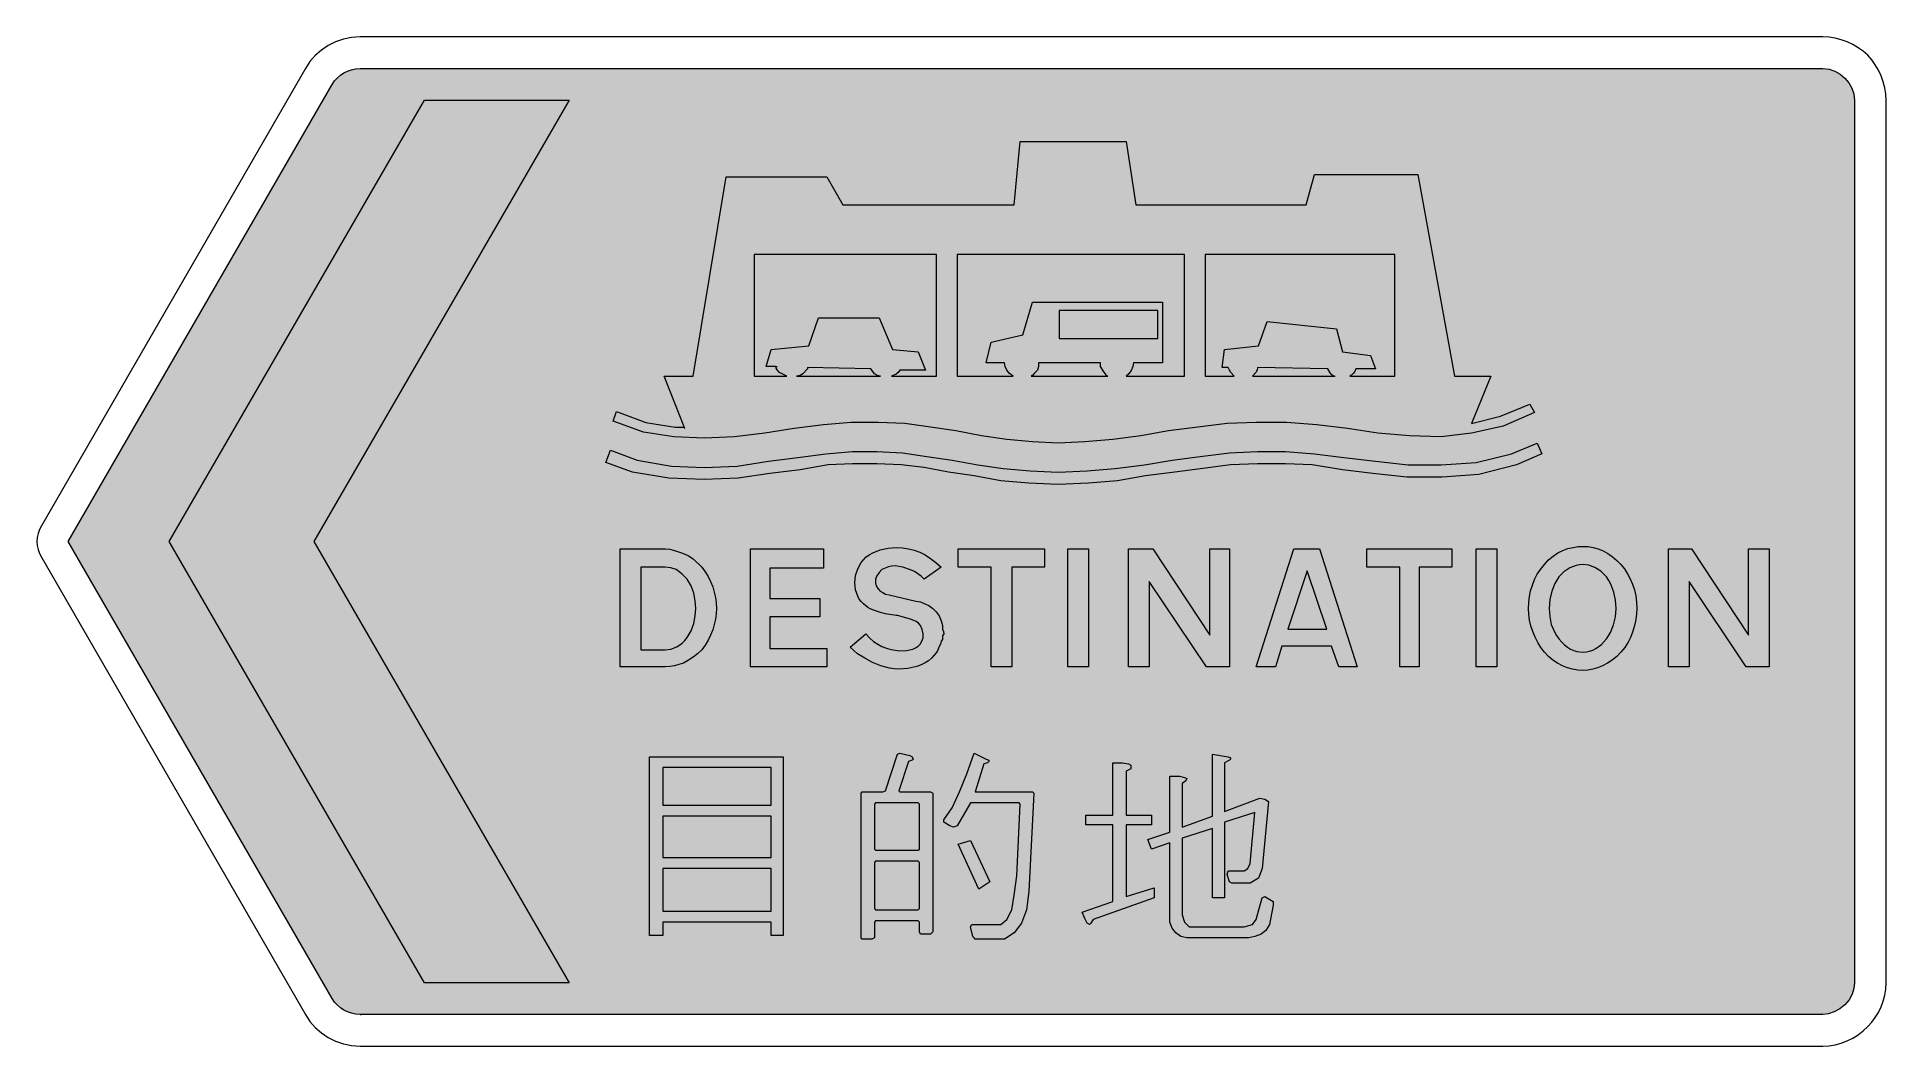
# Model space of a CAD drawing. Header units: metres. Extents: x 56 to 513, y 12 to 261.
import ezdxf

# ---------------------------------------------------------------- set-up
doc = ezdxf.new("R2010")
doc.units = ezdxf.units.M
for name, color, linetype, true_color in [('FILL_BLACK_000000', 7, 'Continuous', 0x000000), ('FILL_WHITE_FFFFFF', 7, 'Continuous', 0xffffff), ('STROKE_BLACK_000000', 7, 'Continuous', 0x000000), ('STROKE_WHITE_FFFFFF', 7, 'Continuous', 0xffffff)]:
    doc.layers.add(name, color=color, linetype=linetype, true_color=true_color)

msp = doc.modelspace()

# ---------------------------------------------------------------- hatches: boundary and pattern name
at = {"layer": 'FILL_BLACK_000000', "true_color": 0x000000}
h = msp.add_hatch(color=7, dxfattribs=at)
h.dxf.hatch_style = 1
h.paths.add_polyline_path([(134.95, 20.11), (133.92, 20.31), (132.94, 20.64), (132.04, 21.09), (131.2, 21.65), (130.44, 22.32), (129.75, 23.08), (129.15, 23.94), (64.05, 136.74), (129.15, 249.54), (129.75, 250.4), (130.44, 251.16), (131.2, 251.83), (132.04, 252.39), (132.94, 252.84), (133.92, 253.17), (134.95, 253.37), (136.05, 253.44), (496.95, 253.44), (498.49, 253.28), (499.94, 252.81), (501.26, 252.08), (502.42, 251.11), (503.39, 249.95), (504.12, 248.63), (504.59, 247.18), (504.75, 245.64), (504.75, 27.84), (504.63, 26.45), (504.22, 25.03), (503.48, 23.66), (502.97, 23.03), (502.35, 22.44), (501.13, 21.43), (499.76, 20.68), (498.34, 20.2), (496.95, 20.04), (136.05, 20.04), (134.95, 20.11)])
at = {"layer": 'FILL_WHITE_FFFFFF', "true_color": 0xffffff}
h = msp.add_hatch(color=7, dxfattribs=at)
h.dxf.hatch_style = 1
h.paths.add_polyline_path([(151.95, 245.64), (187.65, 245.64), (124.65, 136.74), (187.65, 27.84), (151.95, 27.84), (88.95, 136.74), (151.95, 245.64)])
h = msp.add_hatch(color=7, dxfattribs=at)
h.dxf.hatch_style = 1
h.paths.add_polyline_path([(226.35, 226.74), (251.25, 226.74), (255.15, 219.84), (297.45, 219.84), (298.95, 235.44), (325.05, 235.44), (327.45, 219.84), (369.45, 219.84), (371.55, 227.34), (397.05, 227.34), (406.05, 177.54), (415.05, 177.54), (410.25, 165.84), (417.45, 167.64), (424.65, 170.64), (425.85, 168.54), (418.05, 165.24), (410.25, 163.44), (402.75, 162.54), (394.95, 162.84), (387.15, 163.44), (379.65, 164.64), (372.15, 165.54), (364.65, 166.14), (357.15, 166.14), (349.95, 165.84), (342.75, 164.94), (335.55, 164.04), (328.65, 162.84), (321.75, 161.94), (314.85, 161.34), (308.25, 161.04), (301.95, 161.34), (295.65, 161.94), (289.35, 162.84), (283.05, 164.04), (276.75, 164.94), (270.45, 165.84), (263.85, 166.14), (257.25, 166.14), (250.35, 165.54), (243.15, 164.64), (235.95, 163.44), (228.45, 162.54), (220.95, 162.24), (213.45, 162.54), (205.95, 163.74), (198.45, 166.44), (199.35, 168.84), (206.55, 166.14), (213.75, 164.94), (215.85, 164.94), (216.15, 164.64), (211.05, 177.54), (218.25, 177.54), (226.35, 226.74)])
h.paths.add_polyline_path([(308.55, 186.84), (332.85, 186.84), (332.85, 193.74), (308.55, 193.74), (308.55, 186.84)], flags=16)
h.paths.add_polyline_path([(244.61, 177.73), (243.75, 177.54), (264.45, 177.54), (263.7, 177.73), (262.95, 178.14), (262.05, 179.34), (246.45, 179.64), (246.45, 179.34), (245.25, 178.14), (244.61, 177.73)], flags=16)
h.paths.add_polyline_path([(237.45, 184.14), (246.75, 185.04), (249.15, 191.94), (264.15, 191.94), (267.45, 184.14), (273.75, 183.54), (275.55, 179.04), (269.25, 179.04), (268.8, 178.47), (268.31, 178.06), (267.15, 177.54), (278.25, 177.54), (278.25, 207.54), (233.25, 207.54), (233.25, 177.54), (241.35, 177.54), (239.55, 178.44), (238.99, 179.08), (238.75, 179.49), (238.65, 179.94), (236.25, 179.94), (237.45, 184.14)], flags=16)
h.paths.add_polyline_path([(318.75, 179.94), (318.75, 180.54), (318.75, 180.84), (303.45, 180.84), (303.41, 179.94), (303.15, 179.04), (302.4, 178.18), (302.05, 177.82), (301.65, 177.54), (320.55, 177.54), (320.14, 177.73), (319.95, 178.14), (319.54, 178.59), (319.35, 179.04), (318.75, 179.94)], flags=16)
h.paths.add_polyline_path([(295.05, 180.84), (290.55, 180.84), (291.75, 185.94), (299.55, 187.74), (301.95, 195.84), (334.05, 195.84), (334.05, 180.84), (326.85, 180.84), (326.7, 179.9), (326.29, 178.96), (325.71, 178.14), (325.05, 177.54), (339.45, 177.54), (339.45, 207.54), (283.35, 207.54), (283.35, 177.54), (297.15, 177.54), (296.29, 178.18), (295.65, 179.04), (295.24, 179.94), (295.05, 180.84)], flags=16)
h.paths.add_polyline_path([(374.85, 179.34), (357.45, 179.64), (357.35, 179.02), (357.07, 178.48), (356.25, 177.54), (376.35, 177.54), (375.78, 177.86), (375.37, 178.33), (374.85, 179.34)], flags=16)
h.paths.add_polyline_path([(391.35, 207.54), (344.55, 207.54), (344.55, 177.54), (351.75, 177.54), (350.89, 178.48), (350.53, 179.02), (350.25, 179.64), (348.75, 179.64), (349.35, 184.14), (357.75, 185.04), (359.85, 191.04), (376.95, 189.24), (378.45, 183.54), (385.35, 182.64), (386.55, 179.34), (381.75, 179.34), (381.47, 178.72), (381.11, 178.21), (380.7, 177.82), (380.25, 177.54), (391.35, 177.54), (391.35, 207.54)], flags=16)
h = msp.add_hatch(color=7, dxfattribs=at)
h.dxf.hatch_style = 1
h.paths.add_polyline_path([(427.65, 158.34), (421.35, 155.64), (412.05, 153.24), (403.05, 152.64), (394.35, 152.64), (385.95, 153.54), (378.45, 154.44), (370.95, 155.64), (364.35, 155.94), (357.45, 155.94), (350.85, 155.64), (343.95, 154.74), (337.05, 153.84), (329.85, 152.94), (322.95, 151.74), (315.75, 151.14), (308.25, 150.84), (301.05, 151.14), (294.15, 151.74), (287.55, 152.94), (281.25, 153.84), (275.25, 155.04), (269.55, 155.64), (263.55, 155.94), (257.55, 155.94), (251.55, 155.64), (244.65, 154.44), (237.15, 153.54), (229.35, 152.34), (220.95, 152.04), (212.25, 152.34), (203.25, 153.84), (196.65, 156.24), (197.85, 159.24), (204.45, 156.84), (212.85, 155.34), (220.95, 155.04), (229.05, 155.34), (236.85, 156.54), (244.05, 157.44), (250.95, 158.34), (257.55, 158.94), (263.55, 158.94), (269.85, 158.64), (275.85, 157.74), (282.15, 156.84), (288.45, 155.64), (294.75, 154.74), (301.35, 154.14), (308.25, 153.84), (315.45, 154.14), (322.35, 154.74), (329.55, 155.64), (336.45, 156.84), (343.35, 157.74), (350.55, 158.64), (357.45, 158.94), (364.35, 158.94), (371.55, 158.34), (378.75, 157.44), (386.55, 156.54), (394.65, 155.64), (402.75, 155.64), (411.45, 156.24), (420.15, 158.34), (426.45, 161.04), (427.65, 158.34)])
h = msp.add_hatch(color=7, dxfattribs=at)
h.dxf.hatch_style = 1
h.paths.add_polyline_path([(200.25, 134.94), (211.35, 134.94), (212.47, 134.84), (213.6, 134.56), (215.85, 133.74), (217.1, 133.18), (218.21, 132.43), (220.35, 130.44), (221.19, 129.29), (221.92, 128.09), (222.54, 126.84), (223.05, 125.56), (223.44, 124.26), (223.72, 122.93), (223.89, 121.59), (223.95, 120.24), (223.89, 118.89), (223.72, 117.55), (223.44, 116.22), (223.05, 114.91), (222.54, 113.64), (221.92, 112.39), (221.19, 111.19), (220.35, 110.04), (219.27, 109.02), (218.21, 108.16), (217.1, 107.42), (215.85, 106.74), (214.72, 106.35), (213.6, 106.06), (212.47, 105.9), (211.35, 105.84), (200.25, 105.84), (200.25, 134.94)])
h.paths.add_polyline_path([(205.35, 110.04), (211.35, 110.04), (212.74, 110.21), (214.16, 110.75), (215.53, 111.69), (216.16, 112.31), (216.75, 113.04), (217.71, 114.71), (218.36, 116.53), (218.73, 118.4), (218.85, 120.24), (218.73, 122.08), (218.36, 123.95), (217.71, 125.77), (216.75, 127.44), (215.4, 128.75), (214.05, 129.84), (212.7, 130.25), (211.35, 130.44), (205.35, 130.44), (205.35, 110.04)], flags=16)
h = msp.add_hatch(color=7, dxfattribs=at)
h.dxf.hatch_style = 1
h.paths.add_polyline_path([(250.35, 134.94), (250.35, 130.14), (237.15, 130.14), (237.15, 122.64), (249.45, 122.64), (249.45, 118.14), (237.15, 118.14), (237.15, 110.34), (251.25, 110.34), (251.25, 105.84), (232.35, 105.84), (232.35, 134.94), (250.35, 134.94)])
h = msp.add_hatch(color=7, dxfattribs=at)
h.dxf.hatch_style = 1
h.paths.add_polyline_path([(261.78, 112.91), (262.75, 112.06), (263.77, 111.37), (264.82, 110.83), (265.91, 110.41), (267.01, 110.1), (269.25, 109.74), (270.85, 109.82), (272.4, 110.15), (273.1, 110.46), (273.72, 110.88), (274.25, 111.43), (274.65, 112.14), (274.94, 112.96), (274.95, 113.98), (274.73, 115.05), (274.35, 116.04), (273.85, 116.55), (273.25, 116.96), (271.84, 117.58), (268.65, 118.44), (268.35, 118.44), (265.69, 118.93), (264.43, 119.24), (263.25, 119.64), (261.94, 120.13), (261.35, 120.44), (260.85, 120.84), (260.22, 121.33), (259.67, 121.9), (259.2, 122.54), (258.82, 123.24), (258.32, 124.81), (258.15, 126.54), (258.32, 128.33), (258.82, 130.03), (259.67, 131.56), (260.22, 132.24), (260.85, 132.84), (261.66, 133.46), (262.53, 133.97), (264.37, 134.71), (266.33, 135.12), (268.35, 135.24), (269.89, 135.17), (271.35, 134.95), (272.76, 134.59), (274.12, 134.08), (275.46, 133.41), (276.79, 132.58), (278.11, 131.59), (279.45, 130.44), (275.25, 127.44), (274.52, 128.17), (273.7, 128.8), (272.81, 129.33), (271.87, 129.76), (269.93, 130.39), (268.05, 130.74), (267.2, 130.68), (266.4, 130.51), (264.75, 129.84), (264.09, 129.11), (263.55, 128.3), (263.23, 127.44), (263.25, 126.54), (263.4, 125.83), (263.81, 125.11), (264.39, 124.51), (265.05, 124.14), (265.69, 123.73), (266.55, 123.54), (273.15, 122.04), (274.31, 121.85), (275.25, 121.44), (276.41, 120.95), (277.35, 120.24), (278.19, 119.41), (278.89, 118.36), (279.42, 117.2), (279.75, 116.04), (279.75, 115.14), (280.01, 114.54), (280.05, 113.94), (279.79, 113.49), (279.75, 113.04), (279.71, 112.59), (279.45, 112.14), (279.26, 111.39), (278.85, 110.64), (278.57, 109.96), (278.17, 109.29), (277.05, 107.94), (276.31, 107.31), (275.45, 106.76), (274.49, 106.29), (273.45, 105.91), (271.23, 105.41), (268.95, 105.24), (267.83, 105.29), (266.71, 105.45), (264.52, 106.03), (262.45, 106.89), (260.55, 107.94), (258.75, 109.06), (256.95, 110.64), (260.85, 113.94), (261.78, 112.91)])
h = msp.add_hatch(color=7, dxfattribs=at)
h.dxf.hatch_style = 1
h.paths.add_polyline_path([(291.75, 130.44), (283.65, 130.44), (283.65, 134.94), (304.95, 134.94), (304.95, 130.44), (296.85, 130.44), (296.85, 105.84), (291.75, 105.84), (291.75, 130.44)])
h = msp.add_hatch(color=7, dxfattribs=at)
h.dxf.hatch_style = 1
h.paths.add_polyline_path([(310.65, 134.94), (315.75, 134.94), (315.75, 105.84), (310.65, 105.84), (310.65, 134.94)])
h = msp.add_hatch(color=7, dxfattribs=at)
h.dxf.hatch_style = 1
h.paths.add_polyline_path([(325.65, 134.94), (331.65, 134.94), (345.75, 113.64), (345.75, 134.94), (350.55, 134.94), (350.55, 105.84), (344.85, 105.84), (330.75, 126.84), (330.75, 105.84), (325.65, 105.84), (325.65, 134.94)])
h = msp.add_hatch(color=7, dxfattribs=at)
h.dxf.hatch_style = 1
h.paths.add_polyline_path([(372.75, 134.94), (382.05, 105.84), (377.55, 105.84), (375.75, 110.94), (363.45, 110.94), (361.95, 105.84), (357.15, 105.84), (366.45, 134.94), (372.75, 134.94)])
h.paths.add_polyline_path([(374.55, 115.14), (369.75, 129.54), (364.95, 115.14), (374.55, 115.14)], flags=16)
h = msp.add_hatch(color=7, dxfattribs=at)
h.dxf.hatch_style = 1
h.paths.add_polyline_path([(392.55, 130.44), (384.45, 130.44), (384.45, 134.94), (405.45, 134.94), (405.45, 130.44), (397.35, 130.44), (397.35, 105.84), (392.55, 105.84), (392.55, 130.44)])
h = msp.add_hatch(color=7, dxfattribs=at)
h.dxf.hatch_style = 1
h.paths.add_polyline_path([(411.45, 134.94), (416.55, 134.94), (416.55, 105.84), (411.45, 105.84), (411.45, 134.94)])
h = msp.add_hatch(color=7, dxfattribs=at)
h.dxf.hatch_style = 1
h.paths.add_polyline_path([(440.32, 135.26), (441.53, 134.91), (442.72, 134.41), (443.89, 133.78), (445.02, 133.01), (446.11, 132.09), (447.15, 131.04), (448.01, 129.97), (448.77, 128.8), (449.44, 127.54), (450, 126.2), (450.45, 124.79), (450.78, 123.32), (450.98, 121.8), (451.05, 120.24), (450.99, 118.87), (450.82, 117.46), (450.53, 116.03), (450.11, 114.61), (449.57, 113.23), (448.9, 111.89), (448.09, 110.62), (447.15, 109.44), (446.1, 108.39), (444.98, 107.47), (443.81, 106.7), (442.61, 106.06), (441.4, 105.57), (440.19, 105.22), (439, 105.01), (437.85, 104.94), (436.51, 105.01), (435.21, 105.22), (433.94, 105.57), (432.71, 106.06), (431.52, 106.7), (430.38, 107.47), (429.29, 108.39), (428.25, 109.44), (427.39, 110.61), (426.63, 111.84), (425.96, 113.15), (425.4, 114.5), (424.95, 115.9), (424.62, 117.33), (424.42, 118.78), (424.35, 120.24), (424.41, 121.7), (424.58, 123.15), (424.87, 124.58), (425.29, 125.98), (425.83, 127.33), (426.5, 128.64), (427.31, 129.87), (428.25, 131.04), (429.3, 132.18), (430.42, 133.14), (431.6, 133.91), (432.82, 134.53), (434.07, 134.99), (435.34, 135.3), (436.6, 135.48), (437.85, 135.54), (439.09, 135.47), (440.32, 135.26)])
h.paths.add_polyline_path([(436.11, 130.82), (434.51, 130.21), (433.08, 129.27), (431.85, 128.04), (430.84, 126.36), (430.09, 124.48), (429.61, 122.43), (429.45, 120.24), (429.57, 118.22), (429.97, 116.26), (430.72, 114.42), (431.23, 113.55), (431.85, 112.74), (432.54, 111.91), (433.25, 111.21), (433.99, 110.64), (434.74, 110.19), (435.5, 109.85), (436.28, 109.62), (437.85, 109.44), (438.64, 109.5), (439.42, 109.66), (440.18, 109.93), (440.92, 110.3), (442.32, 111.34), (443.55, 112.74), (444.08, 113.47), (444.56, 114.29), (445.31, 116.15), (445.79, 118.18), (445.95, 120.24), (445.83, 122.26), (445.42, 124.25), (444.68, 126.19), (444.17, 127.13), (443.55, 128.04), (442.15, 129.39), (440.7, 130.33), (439.25, 130.87), (437.85, 131.04), (436.96, 130.98), (436.11, 130.82)], flags=16)
h = msp.add_hatch(color=7, dxfattribs=at)
h.dxf.hatch_style = 1
h.paths.add_polyline_path([(458.85, 134.94), (464.55, 134.94), (478.65, 113.64), (478.65, 134.94), (483.75, 134.94), (483.75, 105.84), (478.05, 105.84), (463.95, 126.84), (463.95, 105.84), (458.85, 105.84), (458.85, 134.94)])
h = msp.add_hatch(color=7, dxfattribs=at)
h.dxf.hatch_style = 1
h.paths.add_polyline_path([(210.75, 42.84), (210.75, 39.54), (207.45, 39.54), (207.45, 83.64), (240.45, 83.64), (240.45, 39.54), (237.45, 39.54), (237.45, 42.84), (210.75, 42.84)])
h.paths.add_polyline_path([(210.75, 71.64), (237.45, 71.64), (237.45, 80.94), (210.75, 80.94), (210.75, 71.64)], flags=16)
h.paths.add_polyline_path([(237.45, 68.94), (210.75, 68.94), (210.75, 58.74), (237.45, 58.74), (237.45, 68.94)], flags=16)
h.paths.add_polyline_path([(237.45, 45.54), (237.45, 56.04), (210.75, 56.04), (210.75, 45.54), (237.45, 45.54)], flags=16)
h = msp.add_hatch(color=7, dxfattribs=at)
h.dxf.hatch_style = 1
h.paths.add_polyline_path([(265.65, 75.24), (268.65, 84.24), (269.25, 84.54), (271.65, 83.94), (272.25, 83.64), (272.55, 83.04), (272.25, 82.74), (271.35, 82.44), (268.95, 75.24), (269.25, 74.94), (276.75, 74.94), (277.35, 74.64), (277.35, 40.44), (276.75, 39.84), (274.35, 39.84), (274.05, 40.44), (274.05, 42.84), (273.75, 43.14), (263.25, 43.14), (262.95, 42.84), (262.95, 38.94), (262.35, 38.64), (259.95, 38.64), (259.65, 38.94), (259.65, 74.64), (259.95, 74.94), (265.05, 74.94), (265.65, 75.24)])
h.paths.add_polyline_path([(263.25, 60.54), (273.75, 60.54), (274.05, 60.84), (274.05, 71.94), (273.75, 72.24), (263.25, 72.24), (262.95, 71.94), (262.95, 60.84), (263.25, 60.54)], flags=16)
h.paths.add_polyline_path([(274.05, 46.14), (274.05, 57.54), (273.75, 57.84), (263.25, 57.84), (262.95, 57.54), (262.95, 46.14), (263.25, 45.84), (273.75, 45.84), (274.05, 46.14)], flags=16)
h = msp.add_hatch(color=7, dxfattribs=at)
h.dxf.hatch_style = 1
h.paths.add_polyline_path([(301.05, 50.34), (300.45, 45.84), (299.25, 42.54), (297.45, 40.14), (295.05, 38.64), (287.85, 38.64), (287.55, 38.94), (287.25, 39.24), (286.65, 41.64), (286.95, 42.24), (288.45, 42.24), (294.15, 42.24), (295.65, 43.44), (296.85, 45.84), (297.45, 49.44), (298.05, 54.24), (298.95, 71.94), (298.65, 72.24), (286.65, 72.24), (283.35, 66.54), (282.45, 66.24), (281.55, 66.54), (280.05, 67.44), (280.05, 68.04), (282.15, 71.04), (283.95, 74.94), (285.75, 79.44), (287.55, 84.54), (288.75, 83.94), (290.55, 83.04), (291.15, 82.74), (291.15, 82.44), (290.85, 82.14), (289.95, 81.84), (287.85, 74.94), (301.95, 74.94), (302.25, 74.64), (301.05, 50.34)])
h = msp.add_hatch(color=7, dxfattribs=at)
h.dxf.hatch_style = 1
h.paths.add_polyline_path([(315.15, 66.84), (315.15, 69.24), (321.75, 69.24), (321.75, 82.14), (324.15, 82.14), (325.65, 81.84), (326.25, 81.54), (326.25, 80.64), (325.05, 80.04), (325.05, 69.24), (331.35, 69.24), (331.35, 66.84), (325.05, 66.84), (325.05, 49.14), (331.95, 51.24), (331.95, 48.84), (316.95, 43.44), (316.35, 42.54), (316.05, 42.24), (315.45, 42.54), (314.85, 43.74), (314.25, 45.24), (321.75, 47.94), (321.75, 66.84), (315.15, 66.84)])
h = msp.add_hatch(color=7, dxfattribs=at)
h.dxf.hatch_style = 1
h.paths.add_polyline_path([(338.85, 44.64), (339.45, 42.84), (340.65, 41.64), (354.15, 41.64), (356.25, 42.24), (357.15, 43.44), (358.65, 48.84), (359.25, 49.14), (361.35, 47.94), (361.35, 47.04), (360.45, 42.24), (359.55, 40.74), (358.35, 39.84), (356.85, 39.24), (355.35, 38.94), (340.05, 38.94), (338.55, 39.24), (337.35, 40.14), (336.45, 41.34), (335.85, 42.84), (335.85, 62.34), (331.35, 60.84), (330.45, 63.24), (335.85, 65.04), (335.85, 78.84), (338.25, 78.84), (339.45, 78.54), (340.05, 78.24), (339.75, 77.64), (338.85, 77.04), (338.85, 66.24), (346.35, 68.94), (346.35, 84.24), (350.25, 83.64), (350.85, 83.34), (350.85, 83.04), (350.55, 82.74), (349.35, 82.14), (349.35, 70.14), (358.05, 73.44), (359.25, 73.14), (360.15, 72.54), (358.65, 56.04), (357.75, 53.64), (355.65, 52.44), (351.15, 52.44), (350.55, 52.74), (349.95, 54.54), (350.25, 55.44), (354.15, 55.44), (355.05, 56.04), (355.65, 57.24), (356.85, 69.84), (349.35, 67.44), (349.35, 48.84), (346.35, 48.84), (346.35, 65.94), (338.85, 63.54), (338.85, 44.64)])
h = msp.add_hatch(color=7, dxfattribs=at)
h.dxf.hatch_style = 1
h.paths.add_polyline_path([(286.65, 62.94), (291.45, 52.74), (288.75, 50.94), (283.65, 62.04), (286.65, 62.94)])

# ---------------------------------------------------------------- linework, layer by layer
at = {"layer": 'FILL_BLACK_000000', "lineweight": 0, "true_color": 0x000000}
msp.add_lwpolyline([(134.95, 20.11), (133.92, 20.31), (132.94, 20.64), (132.04, 21.09), (131.2, 21.65), (130.44, 22.32), (129.75, 23.08), (129.15, 23.94), (64.05, 136.74), (129.15, 249.54), (129.75, 250.4), (130.44, 251.16), (131.2, 251.83), (132.04, 252.39), (132.94, 252.84), (133.92, 253.17), (134.95, 253.37), (136.05, 253.44), (496.95, 253.44), (498.49, 253.28), (499.94, 252.81), (501.26, 252.08), (502.42, 251.11), (503.39, 249.95), (504.12, 248.63), (504.59, 247.18), (504.75, 245.64), (504.75, 27.84), (504.63, 26.45), (504.22, 25.03), (503.48, 23.66), (502.97, 23.03), (502.35, 22.44), (501.13, 21.43), (499.76, 20.68), (498.34, 20.2), (496.95, 20.04), (136.05, 20.04)], close=True, dxfattribs=at)
at = {"layer": 'FILL_WHITE_FFFFFF', "lineweight": 0, "true_color": 0x000000}
for points in [[(151.95, 245.64), (187.65, 245.64), (124.65, 136.74), (187.65, 27.84), (151.95, 27.84), (88.95, 136.74)], [(226.35, 226.74), (251.25, 226.74), (255.15, 219.84), (297.45, 219.84), (298.95, 235.44), (325.05, 235.44), (327.45, 219.84), (369.45, 219.84), (371.55, 227.34), (397.05, 227.34), (406.05, 177.54), (415.05, 177.54), (410.25, 165.84), (417.45, 167.64), (424.65, 170.64), (425.85, 168.54), (418.05, 165.24), (410.25, 163.44), (402.75, 162.54), (394.95, 162.84), (387.15, 163.44), (379.65, 164.64), (372.15, 165.54), (364.65, 166.14), (357.15, 166.14), (349.95, 165.84), (342.75, 164.94), (335.55, 164.04), (328.65, 162.84), (321.75, 161.94), (314.85, 161.34), (308.25, 161.04), (301.95, 161.34), (295.65, 161.94), (289.35, 162.84), (283.05, 164.04), (276.75, 164.94), (270.45, 165.84), (263.85, 166.14), (257.25, 166.14), (250.35, 165.54), (243.15, 164.64), (235.95, 163.44), (228.45, 162.54), (220.95, 162.24), (213.45, 162.54), (205.95, 163.74), (198.45, 166.44), (199.35, 168.84), (206.55, 166.14), (213.75, 164.94), (215.85, 164.94), (216.15, 164.64), (211.05, 177.54), (218.25, 177.54)], [(237.45, 184.14), (246.75, 185.04), (249.15, 191.94), (264.15, 191.94), (267.45, 184.14), (273.75, 183.54), (275.55, 179.04), (269.25, 179.04), (268.8, 178.47), (268.31, 178.06), (267.15, 177.54), (278.25, 177.54), (278.25, 207.54), (233.25, 207.54), (233.25, 177.54), (241.35, 177.54), (239.55, 178.44), (238.99, 179.08), (238.75, 179.49), (238.65, 179.94), (236.25, 179.94)], [(295.05, 180.84), (290.55, 180.84), (291.75, 185.94), (299.55, 187.74), (301.95, 195.84), (334.05, 195.84), (334.05, 180.84), (326.85, 180.84), (326.7, 179.9), (326.29, 178.96), (325.71, 178.14), (325.05, 177.54), (339.45, 177.54), (339.45, 207.54), (283.35, 207.54), (283.35, 177.54), (297.15, 177.54), (296.29, 178.18), (295.65, 179.04), (295.24, 179.94)], [(391.35, 207.54), (344.55, 207.54), (344.55, 177.54), (351.75, 177.54), (350.89, 178.48), (350.53, 179.02), (350.25, 179.64), (348.75, 179.64), (349.35, 184.14), (357.75, 185.04), (359.85, 191.04), (376.95, 189.24), (378.45, 183.54), (385.35, 182.64), (386.55, 179.34), (381.75, 179.34), (381.47, 178.72), (381.11, 178.21), (380.7, 177.82), (380.25, 177.54), (391.35, 177.54)], [(308.55, 186.84), (332.85, 186.84), (332.85, 193.74), (308.55, 193.74)], [(244.61, 177.73), (243.75, 177.54), (264.45, 177.54), (263.7, 177.73), (262.95, 178.14), (262.05, 179.34), (246.45, 179.64), (246.45, 179.34), (245.25, 178.14)], [(318.75, 179.94), (318.75, 180.54), (318.75, 180.84), (303.45, 180.84), (303.41, 179.94), (303.15, 179.04), (302.4, 178.18), (302.05, 177.82), (301.65, 177.54), (320.55, 177.54), (320.14, 177.73), (319.95, 178.14), (319.54, 178.59), (319.35, 179.04)], [(374.85, 179.34), (357.45, 179.64), (357.35, 179.02), (357.07, 178.48), (356.25, 177.54), (376.35, 177.54), (375.78, 177.86), (375.37, 178.33)]]:
    msp.add_lwpolyline(points, close=True, dxfattribs=at)
at = {"layer": 'FILL_WHITE_FFFFFF', "lineweight": 0, "true_color": 0xffffff}
for points in [[(427.65, 158.34), (421.35, 155.64), (412.05, 153.24), (403.05, 152.64), (394.35, 152.64), (385.95, 153.54), (378.45, 154.44), (370.95, 155.64), (364.35, 155.94), (357.45, 155.94), (350.85, 155.64), (343.95, 154.74), (337.05, 153.84), (329.85, 152.94), (322.95, 151.74), (315.75, 151.14), (308.25, 150.84), (301.05, 151.14), (294.15, 151.74), (287.55, 152.94), (281.25, 153.84), (275.25, 155.04), (269.55, 155.64), (263.55, 155.94), (257.55, 155.94), (251.55, 155.64), (244.65, 154.44), (237.15, 153.54), (229.35, 152.34), (220.95, 152.04), (212.25, 152.34), (203.25, 153.84), (196.65, 156.24), (197.85, 159.24), (204.45, 156.84), (212.85, 155.34), (220.95, 155.04), (229.05, 155.34), (236.85, 156.54), (244.05, 157.44), (250.95, 158.34), (257.55, 158.94), (263.55, 158.94), (269.85, 158.64), (275.85, 157.74), (282.15, 156.84), (288.45, 155.64), (294.75, 154.74), (301.35, 154.14), (308.25, 153.84), (315.45, 154.14), (322.35, 154.74), (329.55, 155.64), (336.45, 156.84), (343.35, 157.74), (350.55, 158.64), (357.45, 158.94), (364.35, 158.94), (371.55, 158.34), (378.75, 157.44), (386.55, 156.54), (394.65, 155.64), (402.75, 155.64), (411.45, 156.24), (420.15, 158.34), (426.45, 161.04)], [(200.25, 134.94), (211.35, 134.94), (212.47, 134.84), (213.6, 134.56), (215.85, 133.74), (217.1, 133.18), (218.21, 132.43), (220.35, 130.44), (221.19, 129.29), (221.92, 128.09), (222.54, 126.84), (223.05, 125.56), (223.44, 124.26), (223.72, 122.93), (223.89, 121.59), (223.95, 120.24), (223.89, 118.89), (223.72, 117.55), (223.44, 116.22), (223.05, 114.91), (222.54, 113.64), (221.92, 112.39), (221.19, 111.19), (220.35, 110.04), (219.27, 109.02), (218.21, 108.16), (217.1, 107.42), (215.85, 106.74), (214.72, 106.35), (213.6, 106.06), (212.47, 105.9), (211.35, 105.84), (200.25, 105.84)], [(250.35, 134.94), (250.35, 130.14), (237.15, 130.14), (237.15, 122.64), (249.45, 122.64), (249.45, 118.14), (237.15, 118.14), (237.15, 110.34), (251.25, 110.34), (251.25, 105.84), (232.35, 105.84), (232.35, 134.94)], [(261.78, 112.91), (262.75, 112.06), (263.77, 111.37), (264.82, 110.83), (265.91, 110.41), (267.01, 110.1), (269.25, 109.74), (270.85, 109.82), (272.4, 110.15), (273.1, 110.46), (273.72, 110.88), (274.25, 111.43), (274.65, 112.14), (274.94, 112.96), (274.95, 113.98), (274.73, 115.05), (274.35, 116.04), (273.85, 116.55), (273.25, 116.96), (271.84, 117.58), (268.65, 118.44), (268.35, 118.44), (265.69, 118.93), (264.43, 119.24), (263.25, 119.64), (261.94, 120.13), (261.35, 120.44), (260.85, 120.84), (260.22, 121.33), (259.67, 121.9), (259.2, 122.54), (258.82, 123.24), (258.32, 124.81), (258.15, 126.54), (258.32, 128.33), (258.82, 130.03), (259.67, 131.56), (260.22, 132.24), (260.85, 132.84), (261.66, 133.46), (262.53, 133.97), (264.37, 134.71), (266.33, 135.12), (268.35, 135.24), (269.89, 135.17), (271.35, 134.95), (272.76, 134.59), (274.12, 134.08), (275.46, 133.41), (276.79, 132.58), (278.11, 131.59), (279.45, 130.44), (275.25, 127.44), (274.52, 128.17), (273.7, 128.8), (272.81, 129.33), (271.87, 129.76), (269.93, 130.39), (268.05, 130.74), (267.2, 130.68), (266.4, 130.51), (264.75, 129.84), (264.09, 129.11), (263.55, 128.3), (263.23, 127.44), (263.25, 126.54), (263.4, 125.83), (263.81, 125.11), (264.39, 124.51), (265.05, 124.14), (265.69, 123.73), (266.55, 123.54), (273.15, 122.04), (274.31, 121.85), (275.25, 121.44), (276.41, 120.95), (277.35, 120.24), (278.19, 119.41), (278.89, 118.36), (279.42, 117.2), (279.75, 116.04), (279.75, 115.14), (280.01, 114.54), (280.05, 113.94), (279.79, 113.49), (279.75, 113.04), (279.71, 112.59), (279.45, 112.14), (279.26, 111.39), (278.85, 110.64), (278.57, 109.96), (278.17, 109.29), (277.05, 107.94), (276.31, 107.31), (275.45, 106.76), (274.49, 106.29), (273.45, 105.91), (271.23, 105.41), (268.95, 105.24), (267.83, 105.29), (266.71, 105.45), (264.52, 106.03), (262.45, 106.89), (260.55, 107.94), (258.75, 109.06), (256.95, 110.64), (260.85, 113.94)], [(291.75, 130.44), (283.65, 130.44), (283.65, 134.94), (304.95, 134.94), (304.95, 130.44), (296.85, 130.44), (296.85, 105.84), (291.75, 105.84)], [(310.65, 134.94), (315.75, 134.94), (315.75, 105.84), (310.65, 105.84)], [(325.65, 134.94), (331.65, 134.94), (345.75, 113.64), (345.75, 134.94), (350.55, 134.94), (350.55, 105.84), (344.85, 105.84), (330.75, 126.84), (330.75, 105.84), (325.65, 105.84)], [(372.75, 134.94), (382.05, 105.84), (377.55, 105.84), (375.75, 110.94), (363.45, 110.94), (361.95, 105.84), (357.15, 105.84), (366.45, 134.94)], [(392.55, 130.44), (384.45, 130.44), (384.45, 134.94), (405.45, 134.94), (405.45, 130.44), (397.35, 130.44), (397.35, 105.84), (392.55, 105.84)], [(411.45, 134.94), (416.55, 134.94), (416.55, 105.84), (411.45, 105.84)], [(440.32, 135.26), (441.53, 134.91), (442.72, 134.41), (443.89, 133.78), (445.02, 133.01), (446.11, 132.09), (447.15, 131.04), (448.01, 129.97), (448.77, 128.8), (449.44, 127.54), (450, 126.2), (450.45, 124.79), (450.78, 123.32), (450.98, 121.8), (451.05, 120.24), (450.99, 118.87), (450.82, 117.46), (450.53, 116.03), (450.11, 114.61), (449.57, 113.23), (448.9, 111.89), (448.09, 110.62), (447.15, 109.44), (446.1, 108.39), (444.98, 107.47), (443.81, 106.7), (442.61, 106.06), (441.4, 105.57), (440.19, 105.22), (439, 105.01), (437.85, 104.94), (436.51, 105.01), (435.21, 105.22), (433.94, 105.57), (432.71, 106.06), (431.52, 106.7), (430.38, 107.47), (429.29, 108.39), (428.25, 109.44), (427.39, 110.61), (426.63, 111.84), (425.96, 113.15), (425.4, 114.5), (424.95, 115.9), (424.62, 117.33), (424.42, 118.78), (424.35, 120.24), (424.41, 121.7), (424.58, 123.15), (424.87, 124.58), (425.29, 125.98), (425.83, 127.33), (426.5, 128.64), (427.31, 129.87), (428.25, 131.04), (429.3, 132.18), (430.42, 133.14), (431.6, 133.91), (432.82, 134.53), (434.07, 134.99), (435.34, 135.3), (436.6, 135.48), (437.85, 135.54), (439.09, 135.47)], [(458.85, 134.94), (464.55, 134.94), (478.65, 113.64), (478.65, 134.94), (483.75, 134.94), (483.75, 105.84), (478.05, 105.84), (463.95, 126.84), (463.95, 105.84), (458.85, 105.84)], [(205.35, 110.04), (211.35, 110.04), (212.74, 110.21), (214.16, 110.75), (215.53, 111.69), (216.16, 112.31), (216.75, 113.04), (217.71, 114.71), (218.36, 116.53), (218.73, 118.4), (218.85, 120.24), (218.73, 122.08), (218.36, 123.95), (217.71, 125.77), (216.75, 127.44), (215.4, 128.75), (214.05, 129.84), (212.7, 130.25), (211.35, 130.44), (205.35, 130.44)], [(374.55, 115.14), (369.75, 129.54), (364.95, 115.14)], [(436.11, 130.82), (434.51, 130.21), (433.08, 129.27), (431.85, 128.04), (430.84, 126.36), (430.09, 124.48), (429.61, 122.43), (429.45, 120.24), (429.57, 118.22), (429.97, 116.26), (430.72, 114.42), (431.23, 113.55), (431.85, 112.74), (432.54, 111.91), (433.25, 111.21), (433.99, 110.64), (434.74, 110.19), (435.5, 109.85), (436.28, 109.62), (437.85, 109.44), (438.64, 109.5), (439.42, 109.66), (440.18, 109.93), (440.92, 110.3), (442.32, 111.34), (443.55, 112.74), (444.08, 113.47), (444.56, 114.29), (445.31, 116.15), (445.79, 118.18), (445.95, 120.24), (445.83, 122.26), (445.42, 124.25), (444.68, 126.19), (444.17, 127.13), (443.55, 128.04), (442.15, 129.39), (440.7, 130.33), (439.25, 130.87), (437.85, 131.04), (436.96, 130.98)], [(210.75, 42.84), (210.75, 39.54), (207.45, 39.54), (207.45, 83.64), (240.45, 83.64), (240.45, 39.54), (237.45, 39.54), (237.45, 42.84)], [(265.65, 75.24), (268.65, 84.24), (269.25, 84.54), (271.65, 83.94), (272.25, 83.64), (272.55, 83.04), (272.25, 82.74), (271.35, 82.44), (268.95, 75.24), (269.25, 74.94), (276.75, 74.94), (277.35, 74.64), (277.35, 40.44), (276.75, 39.84), (274.35, 39.84), (274.05, 40.44), (274.05, 42.84), (273.75, 43.14), (263.25, 43.14), (262.95, 42.84), (262.95, 38.94), (262.35, 38.64), (259.95, 38.64), (259.65, 38.94), (259.65, 74.64), (259.95, 74.94), (265.05, 74.94)], [(301.05, 50.34), (300.45, 45.84), (299.25, 42.54), (297.45, 40.14), (295.05, 38.64), (287.85, 38.64), (287.55, 38.94), (287.25, 39.24), (286.65, 41.64), (286.95, 42.24), (288.45, 42.24), (294.15, 42.24), (295.65, 43.44), (296.85, 45.84), (297.45, 49.44), (298.05, 54.24), (298.95, 71.94), (298.65, 72.24), (286.65, 72.24), (283.35, 66.54), (282.45, 66.24), (281.55, 66.54), (280.05, 67.44), (280.05, 68.04), (282.15, 71.04), (283.95, 74.94), (285.75, 79.44), (287.55, 84.54), (288.75, 83.94), (290.55, 83.04), (291.15, 82.74), (291.15, 82.44), (290.85, 82.14), (289.95, 81.84), (287.85, 74.94), (301.95, 74.94), (302.25, 74.64)], [(315.15, 66.84), (315.15, 69.24), (321.75, 69.24), (321.75, 82.14), (324.15, 82.14), (325.65, 81.84), (326.25, 81.54), (326.25, 80.64), (325.05, 80.04), (325.05, 69.24), (331.35, 69.24), (331.35, 66.84), (325.05, 66.84), (325.05, 49.14), (331.95, 51.24), (331.95, 48.84), (316.95, 43.44), (316.35, 42.54), (316.05, 42.24), (315.45, 42.54), (314.85, 43.74), (314.25, 45.24), (321.75, 47.94), (321.75, 66.84)], [(338.85, 44.64), (339.45, 42.84), (340.65, 41.64), (354.15, 41.64), (356.25, 42.24), (357.15, 43.44), (358.65, 48.84), (359.25, 49.14), (361.35, 47.94), (361.35, 47.04), (360.45, 42.24), (359.55, 40.74), (358.35, 39.84), (356.85, 39.24), (355.35, 38.94), (340.05, 38.94), (338.55, 39.24), (337.35, 40.14), (336.45, 41.34), (335.85, 42.84), (335.85, 62.34), (331.35, 60.84), (330.45, 63.24), (335.85, 65.04), (335.85, 78.84), (338.25, 78.84), (339.45, 78.54), (340.05, 78.24), (339.75, 77.64), (338.85, 77.04), (338.85, 66.24), (346.35, 68.94), (346.35, 84.24), (350.25, 83.64), (350.85, 83.34), (350.85, 83.04), (350.55, 82.74), (349.35, 82.14), (349.35, 70.14), (358.05, 73.44), (359.25, 73.14), (360.15, 72.54), (358.65, 56.04), (357.75, 53.64), (355.65, 52.44), (351.15, 52.44), (350.55, 52.74), (349.95, 54.54), (350.25, 55.44), (354.15, 55.44), (355.05, 56.04), (355.65, 57.24), (356.85, 69.84), (349.35, 67.44), (349.35, 48.84), (346.35, 48.84), (346.35, 65.94), (338.85, 63.54)], [(210.75, 71.64), (237.45, 71.64), (237.45, 80.94), (210.75, 80.94)], [(237.45, 68.94), (210.75, 68.94), (210.75, 58.74), (237.45, 58.74)], [(263.25, 60.54), (273.75, 60.54), (274.05, 60.84), (274.05, 71.94), (273.75, 72.24), (263.25, 72.24), (262.95, 71.94), (262.95, 60.84)], [(286.65, 62.94), (291.45, 52.74), (288.75, 50.94), (283.65, 62.04)], [(237.45, 45.54), (237.45, 56.04), (210.75, 56.04), (210.75, 45.54)], [(274.05, 46.14), (274.05, 57.54), (273.75, 57.84), (263.25, 57.84), (262.95, 57.54), (262.95, 46.14), (263.25, 45.84), (273.75, 45.84)]]:
    msp.add_lwpolyline(points, close=True, dxfattribs=at)
at = {"layer": 'STROKE_BLACK_000000', "lineweight": 0, "true_color": 0x000000}
for points in [[(122.55, 253.44), (57.45, 140.64), (56.957812, 139.714219), (56.60625, 138.74625), (56.395312, 137.750156), (56.325, 136.74), (56.395312, 135.729844), (56.60625, 134.73375), (56.957812, 133.765781), (57.45, 132.84), (122.55, 20.04), (123.671484, 18.326719), (124.996875, 16.79625), (126.505078, 15.462656), (128.175, 14.34), (129.985547, 13.442344), (131.915625, 12.78375), (133.944141, 12.378281), (136.05, 12.24), (496.95, 12.24), (498.509766, 12.323203), (500.034375, 12.568125), (501.516797, 12.967734), (502.95, 13.515), (504.326953, 14.202891), (505.640625, 15.024375), (506.883984, 15.972422), (508.05, 17.04), (509.018555, 18.106992), (509.892187, 19.275937), (510.660352, 20.536289), (511.3125, 21.8775), (511.838086, 23.289023), (512.226562, 24.760312), (512.467383, 26.28082), (512.55, 27.84), (512.55, 245.64), (512.467383, 247.199766), (512.226562, 248.724375), (511.838086, 250.206797), (511.3125, 251.64), (510.660352, 253.016953), (509.892187, 254.330625), (509.018555, 255.573984), (508.05, 256.74), (506.883984, 257.708555), (505.640625, 258.582187), (504.326953, 259.350352), (502.95, 260.0025), (501.516797, 260.528086), (500.034375, 260.916562), (498.509766, 261.157383), (496.95, 261.24), (136.05, 261.24), (133.944141, 261.101719), (131.915625, 260.69625), (129.985547, 260.037656), (128.175, 259.14), (126.505078, 258.017344), (124.996875, 256.68375), (123.671484, 255.153281), (122.55, 253.44)], [(136.05, 20.04), (136.35, 20.04)]]:
    msp.add_lwpolyline(points, dxfattribs=at)
at = {"layer": 'STROKE_WHITE_FFFFFF', "lineweight": 0, "true_color": 0xffffff}
for points in [[(238.65, 179.94), (238.95, 179.94)], [(376.35, 177.54), (376.65, 177.54)], [(380.25, 177.54), (380.55, 177.54)]]:
    msp.add_lwpolyline(points, dxfattribs=at)

doc.saveas('drawing.dxf')
